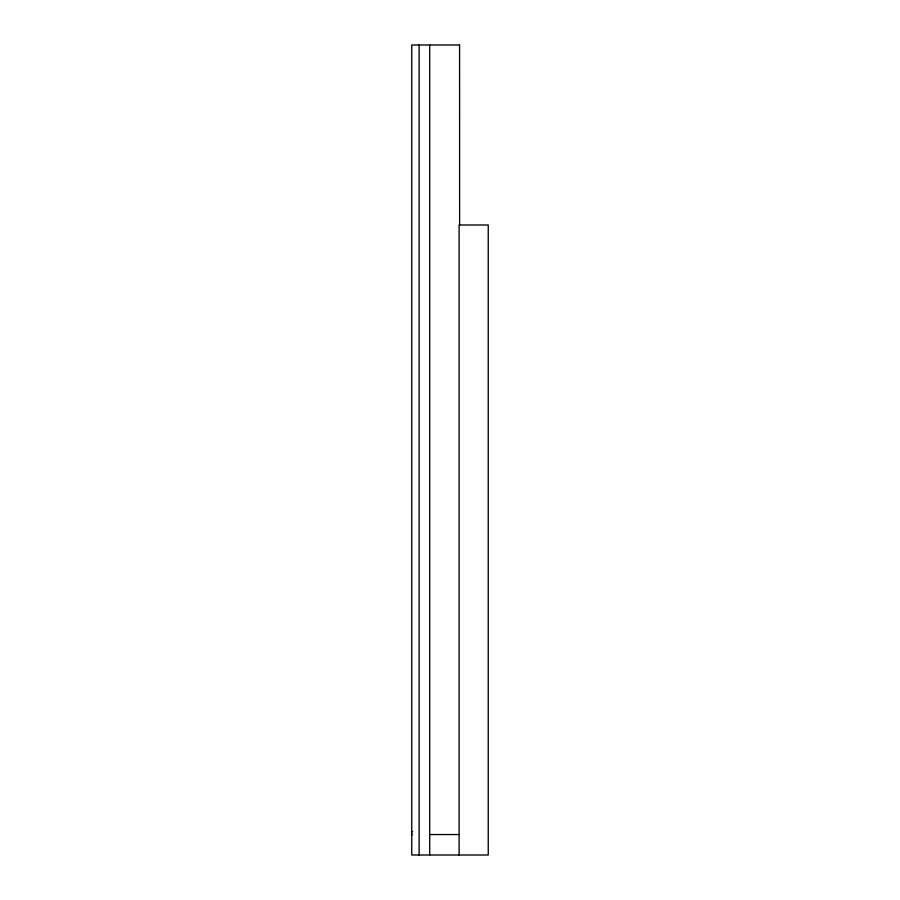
<?xml version="1.0" encoding="UTF-8"?>
<svg xmlns="http://www.w3.org/2000/svg" width="900" height="900" viewBox="0 0 900 900"><rect width="100%" height="100%" fill="white"/><g stroke="black" fill="none" stroke-linecap="round" stroke-linejoin="round"><path stroke-width="1.35" d="M459.259 45L411.75 45L411.75 855L488.25 855L488.25 225L459.113 225L459.113 855M411.75 831.679L412.74 831.679M411.75 834.548L412.571 834.548M429.694 834.548L459.022 834.548M459.585 45L459.619 225M429.694 45L429.694 855M419.119 45L419.119 855"/></g></svg>
